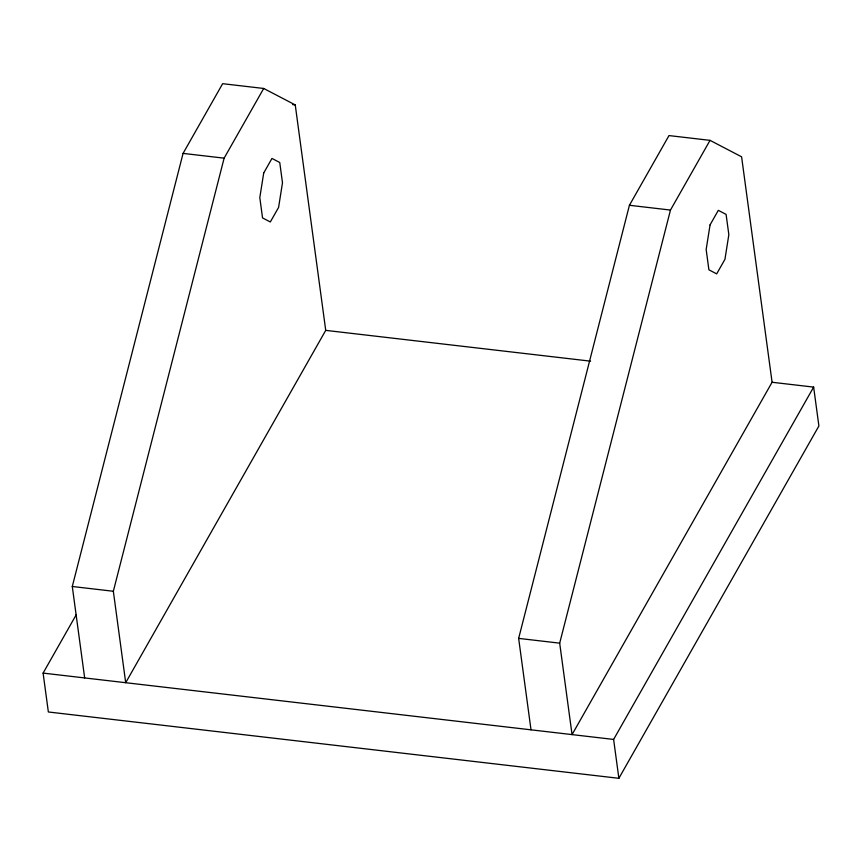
<?xml version="1.0" encoding="UTF-8"?>
<svg xmlns="http://www.w3.org/2000/svg" width="862" height="862" viewBox="0 0 862 862"><rect width="100%" height="100%" fill="white"/><g stroke="black" fill="none" stroke-linecap="round" stroke-linejoin="round"><path stroke-width="1.29" d="M84.659 677.931L72.289 586.494L183.078 153.393L222.644 83.689L263.697 88.463L295.246 104.916L325.728 330.372L125.701 682.704L113.342 591.267L224.12 158.166L263.697 88.463M531.014 729.834L518.644 638.386L629.422 205.285L668.998 135.582L710.04 140.355L741.6 156.809L772.083 382.265L572.056 734.607L559.686 643.16L670.474 210.059L710.04 140.355M772.083 382.265L813.642 387.103L818.9 425.979L618.873 778.311L48.358 711.98L43.1 673.103L76.33 614.574M618.873 778.311L613.615 739.434L813.642 387.103M292.606 104.604L295.246 104.916M183.078 153.393L224.12 158.166M629.422 205.285L670.474 210.059M325.728 330.372L590.589 361.167M72.289 586.494L113.342 591.267M518.644 638.386L559.686 643.16M43.1 673.103L613.615 739.434M263.707 172.993L259.807 197.624L262.544 217.914L270.323 221.965L278.588 207.419L282.488 182.787L279.741 162.498L271.961 158.436L263.707 172.993M710.062 224.885L706.161 249.517L708.898 269.806L716.678 273.868L724.942 259.322L728.843 234.679L726.095 214.39L718.315 210.339L710.062 224.885"/></g></svg>
